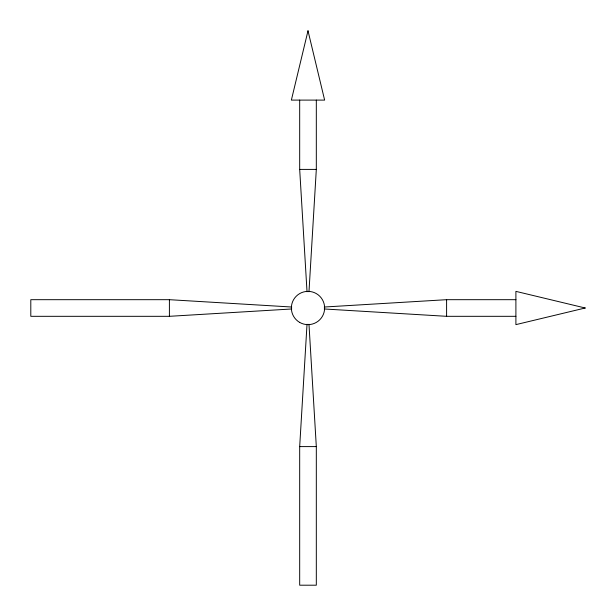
<?xml version="1.0" encoding="UTF-8"?>
<svg xmlns="http://www.w3.org/2000/svg" width="616" height="616" viewBox="0 0 616 616"><rect width="100%" height="100%" fill="white"/><g stroke="black" fill="none" stroke-linecap="round" stroke-linejoin="round"><path stroke-width="0.92" d="M308.978 324.247L316.316 446.6L316.316 585.2L299.684 585.2L299.684 446.6L307.022 324.247M308.978 291.753L316.316 169.4L316.316 100.1M291.753 307.022L169.4 299.684L30.8 299.684L30.8 316.316L169.4 316.316L291.753 308.978M324.247 307.022L446.6 299.684L515.9 299.684M299.684 100.1L299.684 169.4L316.316 169.4M324.247 308.978L446.6 316.316L515.9 316.316M299.684 446.6L316.316 446.6M299.684 169.4L307.022 291.753M446.6 299.684L446.6 316.316M169.4 299.684L169.4 316.316M308 30.8L291.368 100.1L324.632 100.1L308 30.8M585.2 308L515.9 324.632L515.9 291.368L585.2 308M299.684 322.407A16.632 16.632 0 0 0 324.632 308A16.632 16.632 0 0 0 299.684 293.593A16.632 16.632 0 0 0 299.684 322.407"/></g></svg>
